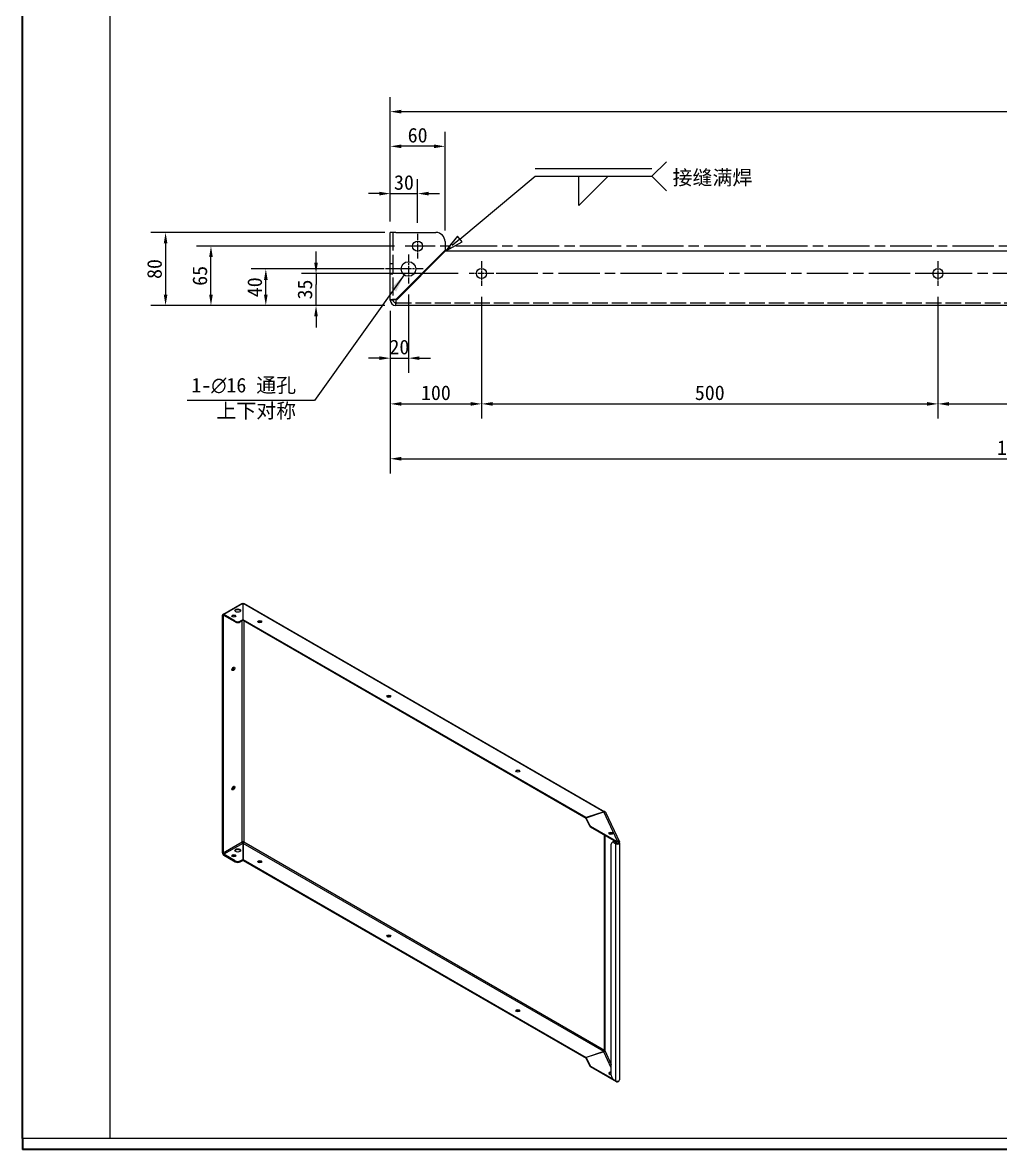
# Model space of a CAD drawing. Header units: millimetres. Extents: x 48 to 3316, y 44 to 2332.
# Drawn here: x 48 to 1119, y 44 to 1279 of the extents above; entities that cross this region are included whole.
import ezdxf

# ---------------------------------------------------------------- set-up
doc = ezdxf.new("R2010")
doc.units = ezdxf.units.MM
doc.header["$LTSCALE"] = 8
doc.linetypes.add('CHAIN', pattern=[0.3543, 0.2362, -0.0295, 0.0591, -0.0295])
doc.linetypes.add('DASHED', pattern=[0.2067, 0.1654, -0.0413])
for name, color, linetype, lineweight, true_color in [('中心标记 (ISO)', 1, 'CHAIN', 18, 0xff0000), ('中心线 (ISO)', 1, 'CHAIN', 18, 0xff0000), ('尺寸 (ISO)', 7, 'Continuous', 18, 0x008000), ('符号 (ISO)', 7, 'Continuous', 18, 0x008000), ('隐藏 (ISO)', 5, 'DASHED', 18, 0x0000ff)]:
    doc.layers.add(name, color=color, linetype=linetype, lineweight=lineweight, true_color=true_color)
for name, color, linetype, lineweight in [('可见 (ISO)', 7, 'Continuous', 25), ('可见窄的 (ISO)', 7, 'Continuous', 18), ('图框 (ISO)', 7, 'Continuous', 35)]:
    doc.layers.add(name, color=color, linetype=linetype, lineweight=lineweight)
doc.styles.add('文本样式74', font='SimSun.ttf')
doc.styles.add('注释文本 (ISO)', font='simfang.ttf')
doc.dimstyles.new('默认 (GB)', dxfattribs={"dimscale": 8, "dimtxt": 2, "dimasz": 1.5, "dimexe": 2, "dimexo": 1.5, "dimgap": 0.5, "dimtad": 1, "dimtoh": 1, "dimdsep": 46, "dimtxsty": '注释文本 (ISO)', "dimcen": 0.09, "dimdle": 10, "dimclrd": 256, "dimclre": 256, "dimclrt": 256, "dimazin": 2, "dimtfac": 0.75, "dimtdec": 3, "dimtmove": 0, "dimatfit": 3, "dimfxl": 0, "dimtolj": 1, "dimlwd": -1, "dimlwe": -1, "dimarcsym": 0})
doc.dimstyles.new('默认 (GB)$7', dxfattribs={"dimscale": 8, "dimtxt": 2, "dimasz": 2.5, "dimexe": 2, "dimexo": 1.5, "dimgap": 0.5, "dimtad": 1, "dimtoh": 1, "dimdsep": 46, "dimtxsty": '注释文本 (ISO)', "dimcen": 0.09, "dimdle": 10, "dimclrd": 256, "dimclre": 256, "dimclrt": 256, "dimazin": 2, "dimtfac": 0.75, "dimtdec": 3, "dimtmove": 0, "dimatfit": 3, "dimfxl": 0, "dimtolj": 1, "dimlwd": -1, "dimlwe": -1, "dimarcsym": 0})

# ---------------------------------------------------------------- blocks, each defined once
blk = doc.blocks.new('图框 最新国标')
at = {"layer": '图框 (ISO)'}
for p, q in [((6, 7), (6, 291.5)), ((6, 7), (6, 5.5)), ((6, 7), (6, 5.5)), ((414.5, 5.5), (6, 5.5))]:
    blk.add_line(p, q, dxfattribs=at)
at = {"layer": '图框 (ISO)', "color": 7, "linetype": 'Continuous', "lineweight": 25}
for p, q in [((18, 7), (18, 290)), ((413, 7), (6, 7)), ((413, 7), (18, 7))]:
    blk.add_line(p, q, dxfattribs=at)
at = {"layer": '图框 (ISO)', "style": '文本样式74'}
blk.add_attdef('零件代号_001', (42.73, 287.25), '', height=2.5, rotation=180, dxfattribs=at)
blk = doc.blocks.new('*D5')
at = {"layer": 'Defpoints', "color": 0, "transparency": 16777216}
for p in [(456.8, 1048.7), (204.7, 968.7), (456.8, 968.7)]:
    blk.add_point(p, dxfattribs=at)
at = {"layer": '尺寸 (ISO)', "color": 116, "true_color": 0x00803f, "transparency": 16777216}
for p, q in [((444.8, 1048.7), (188.7, 1048.7)), ((204.7, 1036.7), (204.7, 980.7)), ((444.8, 968.7), (188.7, 968.7))]:
    blk.add_line(p, q, dxfattribs=at)
for points in [[(202.7, 1036.7), (206.7, 1036.7), (204.7, 1048.7)], [(202.7, 980.7), (206.7, 980.7), (204.7, 968.7)]]:
    blk.add_solid(points, dxfattribs=at)
at = {"layer": '尺寸 (ISO)', "transparency": 16777216, "insert": (192.6, 1008.7), "char_height": 16, "attachment_point": 5, "rotation": 90, "style": '注释文本 (ISO)'}
blk.add_mtext('\\A1;80', dxfattribs=at)
blk = doc.blocks.new('*D6')
at = {"layer": 'Defpoints', "color": 0, "transparency": 16777216}
for p in [(450.8, 1143.1), (450.8, 1048.7), (510.8, 1038.7)]:
    blk.add_point(p, dxfattribs=at)
at = {"layer": '尺寸 (ISO)', "color": 116, "true_color": 0x00803f, "transparency": 16777216}
for p, q in [((450.8, 1060.7), (450.8, 1159.1)), ((510.8, 1050.7), (510.8, 1159.1)), ((498.8, 1143.1), (462.8, 1143.1))]:
    blk.add_line(p, q, dxfattribs=at)
for points in [[(462.8, 1145.1), (462.8, 1141.1), (450.8, 1143.1)], [(498.8, 1145.1), (498.8, 1141.1), (510.8, 1143.1)]]:
    blk.add_solid(points, dxfattribs=at)
at = {"layer": '尺寸 (ISO)', "transparency": 16777216, "insert": (480.8, 1155.2), "char_height": 16, "attachment_point": 5, "style": '注释文本 (ISO)'}
blk.add_mtext('\\A1;60', dxfattribs=at)
blk = doc.blocks.new('*D7')
at = {"layer": 'Defpoints', "color": 0, "transparency": 16777216}
for p in [(369.5, 1003.7), (537.3, 1003.7), (456.8, 968.7)]:
    blk.add_point(p, dxfattribs=at)
at = {"layer": '尺寸 (ISO)', "color": 116, "true_color": 0x00803f, "transparency": 16777216}
for p, q in [((369.5, 1015.7), (369.5, 1027.7)), ((525.3, 1003.7), (353.5, 1003.7)), ((369.5, 1003.7), (369.5, 991.7)), ((369.5, 980.7), (369.5, 991.7)), ((369.5, 968.7), (369.5, 980.7)), ((444.8, 968.7), (353.5, 968.7)), ((369.5, 956.7), (369.5, 944.7))]:
    blk.add_line(p, q, dxfattribs=at)
for points in [[(367.5, 1015.7), (371.5, 1015.7), (369.5, 1003.7)], [(367.5, 956.7), (371.5, 956.7), (369.5, 968.7)]]:
    blk.add_solid(points, dxfattribs=at)
at = {"layer": '尺寸 (ISO)', "transparency": 16777216, "insert": (357.4, 986.2), "char_height": 16, "attachment_point": 5, "rotation": 90, "style": '注释文本 (ISO)'}
blk.add_mtext('\\A1;35', dxfattribs=at)
blk = doc.blocks.new('*D8')
at = {"layer": 'Defpoints', "color": 0, "transparency": 16777216}
for p in [(314.5, 1008.7), (454.8, 1008.7), (456.8, 968.7)]:
    blk.add_point(p, dxfattribs=at)
at = {"layer": '尺寸 (ISO)', "color": 116, "true_color": 0x00803f, "transparency": 16777216}
for p, q in [((442.8, 1008.7), (298.5, 1008.7)), ((314.5, 980.7), (314.5, 996.7)), ((444.8, 968.7), (298.5, 968.7))]:
    blk.add_line(p, q, dxfattribs=at)
for points in [[(312.5, 996.7), (316.5, 996.7), (314.5, 1008.7)], [(312.5, 980.7), (316.5, 980.7), (314.5, 968.7)]]:
    blk.add_solid(points, dxfattribs=at)
at = {"layer": '尺寸 (ISO)', "transparency": 16777216, "insert": (302.4, 988.7), "char_height": 16, "attachment_point": 5, "rotation": 90, "style": '注释文本 (ISO)'}
blk.add_mtext('\\A1;40', dxfattribs=at)
blk = doc.blocks.new('*D9')
at = {"layer": 'Defpoints', "color": 0, "transparency": 16777216}
for p in [(254.4, 1033.7), (467.3, 1033.7), (456.8, 968.7)]:
    blk.add_point(p, dxfattribs=at)
at = {"layer": '尺寸 (ISO)', "color": 116, "true_color": 0x00803f, "transparency": 16777216}
for p, q in [((455.3, 1033.7), (238.4, 1033.7)), ((254.4, 980.7), (254.4, 1021.7)), ((444.8, 968.7), (238.4, 968.7))]:
    blk.add_line(p, q, dxfattribs=at)
for points in [[(252.4, 1021.7), (256.4, 1021.7), (254.4, 1033.7)], [(252.4, 980.7), (256.4, 980.7), (254.4, 968.7)]]:
    blk.add_solid(points, dxfattribs=at)
at = {"layer": '尺寸 (ISO)', "transparency": 16777216, "insert": (242.3, 1001.2), "char_height": 16, "attachment_point": 5, "rotation": 90, "style": '注释文本 (ISO)'}
blk.add_mtext('\\A1;65', dxfattribs=at)
blk = doc.blocks.new('*D10')
at = {"layer": 'Defpoints', "color": 0, "transparency": 16777216}
for p in [(450.8, 974.7), (1856.2, 968.7), (1856.2, 800.8)]:
    blk.add_point(p, dxfattribs=at)
at = {"layer": '尺寸 (ISO)', "color": 116, "true_color": 0x00803f, "transparency": 16777216}
for p, q in [((450.8, 962.7), (450.8, 784.8)), ((1856.2, 956.7), (1856.2, 784.8)), ((462.8, 800.8), (1844.2, 800.8))]:
    blk.add_line(p, q, dxfattribs=at)
for points in [[(462.8, 802.8), (462.8, 798.8), (450.8, 800.8)], [(1844.2, 802.8), (1844.2, 798.8), (1856.2, 800.8)]]:
    blk.add_solid(points, dxfattribs=at)
at = {"layer": '尺寸 (ISO)', "transparency": 16777216, "insert": (1153.5, 812.9), "char_height": 16, "attachment_point": 5, "style": '注释文本 (ISO)'}
blk.add_mtext('\\A1;1405.46', dxfattribs=at)
blk = doc.blocks.new('*D11')
at = {"layer": 'Defpoints', "color": 0, "transparency": 16777216}
for p in [(480.8, 1091.3), (450.8, 1048.7), (480.8, 1047.2)]:
    blk.add_point(p, dxfattribs=at)
at = {"layer": '尺寸 (ISO)', "color": 116, "true_color": 0x00803f, "transparency": 16777216}
for p, q in [((450.8, 1060.7), (450.8, 1107.3)), ((480.8, 1059.2), (480.8, 1107.3)), ((438.8, 1091.3), (426.8, 1091.3)), ((450.8, 1091.3), (480.8, 1091.3)), ((492.8, 1091.3), (504.8, 1091.3))]:
    blk.add_line(p, q, dxfattribs=at)
for points in [[(438.8, 1093.3), (438.8, 1089.3), (450.8, 1091.3)], [(492.8, 1093.3), (492.8, 1089.3), (480.8, 1091.3)]]:
    blk.add_solid(points, dxfattribs=at)
at = {"layer": '尺寸 (ISO)', "transparency": 16777216, "insert": (465.8, 1103.4), "char_height": 16, "attachment_point": 5, "style": '注释文本 (ISO)'}
blk.add_mtext('\\A1;30', dxfattribs=at)
blk = doc.blocks.new('*D12')
at = {"layer": 'Defpoints', "color": 0, "transparency": 16777216}
for p in [(470.8, 992.7), (450.8, 974.7), (470.8, 911)]:
    blk.add_point(p, dxfattribs=at)
at = {"layer": '尺寸 (ISO)', "color": 116, "true_color": 0x00803f, "transparency": 16777216}
for p, q in [((470.8, 980.7), (470.8, 895)), ((450.8, 962.7), (450.8, 895)), ((438.8, 911), (426.8, 911)), ((450.8, 911), (470.8, 911)), ((482.8, 911), (494.8, 911))]:
    blk.add_line(p, q, dxfattribs=at)
for points in [[(438.8, 913), (438.8, 909), (450.8, 911)], [(482.8, 913), (482.8, 909), (470.8, 911)]]:
    blk.add_solid(points, dxfattribs=at)
at = {"layer": '尺寸 (ISO)', "transparency": 16777216, "insert": (460.8, 923.1), "char_height": 16, "attachment_point": 5, "style": '注释文本 (ISO)'}
blk.add_mtext('\\A1;20', dxfattribs=at)
blk = doc.blocks.new('*D13')
at = {"layer": 'Defpoints', "color": 0, "transparency": 16777216}
for p in [(550.8, 990.2), (450.8, 974.7), (550.8, 860.9)]:
    blk.add_point(p, dxfattribs=at)
at = {"layer": '尺寸 (ISO)', "color": 116, "true_color": 0x00803f, "transparency": 16777216}
for p, q in [((550.8, 978.2), (550.8, 844.9)), ((450.8, 962.7), (450.8, 844.9)), ((462.8, 860.9), (538.8, 860.9))]:
    blk.add_line(p, q, dxfattribs=at)
for points in [[(462.8, 862.9), (462.8, 858.9), (450.8, 860.9)], [(538.8, 862.9), (538.8, 858.9), (550.8, 860.9)]]:
    blk.add_solid(points, dxfattribs=at)
at = {"layer": '尺寸 (ISO)', "transparency": 16777216, "insert": (500.8, 873), "char_height": 16, "attachment_point": 5, "style": '注释文本 (ISO)'}
blk.add_mtext('\\A1;100', dxfattribs=at)
blk = doc.blocks.new('*D14')
at = {"layer": 'Defpoints', "color": 0, "transparency": 16777216}
for p in [(1940.8, 1181.1), (450.8, 1048.7), (1940.8, 1047.2)]:
    blk.add_point(p, dxfattribs=at)
at = {"layer": '尺寸 (ISO)', "color": 116, "true_color": 0x00803f, "transparency": 16777216}
for p, q in [((450.8, 1060.7), (450.8, 1197.1)), ((1940.8, 1059.2), (1940.8, 1197.1)), ((462.8, 1181.1), (1928.8, 1181.1))]:
    blk.add_line(p, q, dxfattribs=at)
for points in [[(462.8, 1183.1), (462.8, 1179.1), (450.8, 1181.1)], [(1928.8, 1183.1), (1928.8, 1179.1), (1940.8, 1181.1)]]:
    blk.add_solid(points, dxfattribs=at)
at = {"layer": '尺寸 (ISO)', "transparency": 16777216, "insert": (1195.8, 1193.2), "char_height": 16, "attachment_point": 5, "style": '注释文本 (ISO)'}
blk.add_mtext('\\A1;1490', dxfattribs=at)
blk = doc.blocks.new('焊接符号标识符2')
at = {"layer": '符号 (ISO)'}
for p, q in [((92.18, 138.78), (94.18, 140.78)), ((65.86, 130.19), (76.18, 138.78)), ((76.18, 138.78), (92.18, 138.78)), ((82.18, 138.78), (86.18, 138.78)), ((86.18, 138.78), (82.18, 134.78)), ((82.18, 134.78), (82.18, 138.78)), ((92.18, 138.78), (94.18, 136.78)), ((65.54, 130.57), (64.52, 129.31)), ((65.86, 130.19), (64.81, 129.31)), ((65.27, 129.31), (66.18, 129.8)), ((66.18, 129.8), (65.54, 130.57)), ((64.57, 129.11), (63.94, 128.59)), ((64.36, 129.11), (63.94, 128.59)), ((63.94, 128.59), (64.9, 129.11))]:
    blk.add_line(p, q, dxfattribs=at)
at = {"layer": '符号 (ISO)', "linetype": 'DASHED', "ltscale": 12.901145}
blk.add_line((76.18, 139.83), (92.18, 139.83), dxfattribs=at)
at = {"layer": '符号 (ISO)', "flags": 128}
blk.add_lwpolyline([(65.54, 130.57), (63.94, 128.59), (66.18, 129.8), (65.54, 130.57)], dxfattribs=at)
at = {"layer": '符号 (ISO)'}
blk.add_solid([(65.54, 130.57), (63.94, 128.59), (66.18, 129.8), (65.54, 130.57)], dxfattribs=at)
at = {"layer": '符号 (ISO)', "insert": (95.01, 137.38), "char_height": 2, "attachment_point": 7, "style": '注释文本 (ISO)'}
blk.add_mtext('接缝满焊', dxfattribs=at)
blk = doc.blocks.new('*D26')
at = {"layer": 'Defpoints', "color": 0, "transparency": 16777216}
for p in [(550.8, 990.2), (1050.8, 990.2), (1050.8, 860.9)]:
    blk.add_point(p, dxfattribs=at)
at = {"layer": '尺寸 (ISO)', "color": 116, "true_color": 0x00803f, "transparency": 16777216}
for p, q in [((550.8, 978.2), (550.8, 844.9)), ((1050.8, 978.2), (1050.8, 844.9)), ((562.8, 860.9), (1038.8, 860.9))]:
    blk.add_line(p, q, dxfattribs=at)
for points in [[(562.8, 862.9), (562.8, 858.9), (550.8, 860.9)], [(1038.8, 862.9), (1038.8, 858.9), (1050.8, 860.9)]]:
    blk.add_solid(points, dxfattribs=at)
at = {"layer": '尺寸 (ISO)', "transparency": 16777216, "insert": (800.8, 873), "char_height": 16, "attachment_point": 5, "style": '注释文本 (ISO)'}
blk.add_mtext('\\A1;500', dxfattribs=at)
blk = doc.blocks.new('*D27')
at = {"layer": 'Defpoints', "color": 0, "transparency": 16777216}
for p in [(1050.8, 990.2), (1550.8, 990.2), (1550.8, 860.9)]:
    blk.add_point(p, dxfattribs=at)
at = {"layer": '尺寸 (ISO)', "color": 116, "true_color": 0x00803f, "transparency": 16777216}
for p, q in [((1050.8, 978.2), (1050.8, 844.9)), ((1550.8, 978.2), (1550.8, 844.9)), ((1062.8, 860.9), (1538.8, 860.9))]:
    blk.add_line(p, q, dxfattribs=at)
for points in [[(1062.8, 862.9), (1062.8, 858.9), (1050.8, 860.9)], [(1538.8, 862.9), (1538.8, 858.9), (1550.8, 860.9)]]:
    blk.add_solid(points, dxfattribs=at)
at = {"layer": '尺寸 (ISO)', "transparency": 16777216, "insert": (1300.8, 873), "char_height": 16, "attachment_point": 5, "style": '注释文本 (ISO)'}
blk.add_mtext('\\A1;500', dxfattribs=at)

msp = doc.modelspace()

# ---------------------------------------------------------------- linework, layer by layer
at = {"layer": '中心标记 (ISO)', "ltscale": 3.750225}
for p, q in [((480.7775, 1047.2166), (480.7775, 1020.2166)), ((550.7775, 1017.2166), (550.7775, 990.2166)), ((1050.7775, 1017.2166), (1050.7775, 990.2166)), ((564.2775, 1003.7166), (537.2775, 1003.7166)), ((1064.2775, 1003.7166), (1037.2775, 1003.7166))]:
    msp.add_line(p, q, dxfattribs=at)
at = {"layer": '中心标记 (ISO)', "ltscale": 23.990969}
for p, q in [((1927.8782, 1033.7166), (467.2775, 1033.7166)), ((1564.2775, 1003.7166), (566.7743, 1003.7166))]:
    msp.add_line(p, q, dxfattribs=at)
at = {"layer": '中心标记 (ISO)', "ltscale": 4.44473}
for p, q in [((470.7775, 1024.7166), (470.7775, 992.7166)), ((486.7775, 1008.7166), (454.7775, 1008.7166))]:
    msp.add_line(p, q, dxfattribs=at)
at = {"layer": '中心线 (ISO)', "ltscale": 5.97264}
msp.add_line((473.7775, 1008.7166), (430.7775, 1008.7166), dxfattribs=at)
at = {"layer": '可见 (ISO)'}
for p, q in [((456.7775, 1048.7166), (450.7775, 1048.7166)), ((450.7775, 974.7166), (450.7775, 1048.7166)), ((456.7775, 1048.7166), (500.7775, 1048.7166)), ((510.7775, 1038.7166), (510.7775, 1029.4237)), ((510.7775, 1029.4237), (456.7775, 975.4237)), ((457.4846, 974.7166), (511.4846, 1028.7166)), ((511.4846, 1028.7166), (1839.6379, 1028.7166)), ((453.7775, 974.7166), (450.7775, 974.7166)), ((456.7775, 968.7166), (456.7775, 971.7166)), ((1854.6248, 968.7166), (456.7775, 968.7166)), ((267.2472, 630.2487), (288.0775, 642.2751)), ((289.1775, 642.0985), (289.1775, 624.4621)), ((289.5775, 624.4621), (289.5775, 642.0985)), ((290.6775, 642.2751), (685.8753, 414.1076)), ((280.8923, 622.9446), (268.4472, 630.1298)), ((266.7501, 629.15), (266.7501, 369.3408)), ((267.5987, 628.6601), (267.5987, 368.8509)), ((280.8923, 621.9648), (268.4472, 629.15)), ((289.1775, 624.4621), (286.5491, 622.9446)), ((289.1775, 623.4823), (286.5491, 621.9648)), ((289.1775, 623.4823), (289.1775, 624.4621)), ((665.236, 407.5756), (289.5775, 624.4621)), ((289.5775, 623.4823), (289.5775, 624.4621)), ((665.236, 406.5958), (289.5775, 623.4823)), ((684.6021, 414.031), (665.236, 407.5756)), ((665.236, 406.5958), (665.236, 407.5756)), ((665.436, 407.3756), (684.8021, 413.831)), ((684.6021, 413.7643), (684.6021, 414.031)), ((686.9374, 412.9714), (701.7705, 381.0105)), ((665.436, 406.6625), (665.236, 406.5958)), ((669.2461, 399.166), (665.436, 407.3756)), ((665.436, 406.3958), (665.436, 407.3756)), ((669.2461, 398.1862), (665.436, 406.3958)), ((670.2814, 398.1307), (698.5657, 381.8008)), ((698.5657, 380.821), (670.2814, 397.1509)), ((289.1775, 379.3499), (289.1775, 361.7135)), ((289.5775, 379.3499), (289.5775, 361.7135)), ((692.9163, 125.3525), (692.9163, 378.6297)), ((694.5932, 380.9507), (693.7447, 380.4608)), ((695.7447, 380.2627), (697.8965, 379.0204)), ((696.5932, 380.7526), (698.745, 379.5103)), ((699.5935, 381.9598), (698.5657, 381.8008)), ((698.5657, 381.8008), (698.5657, 380.821)), ((698.5657, 380.821), (699.5935, 380.98)), ((701.9118, 380.3588), (700.7526, 380.1795)), ((701.9935, 380.0002), (701.9935, 120.191)), ((280.8923, 360.196), (268.4472, 367.3812)), ((268.4472, 366.4014), (280.8923, 359.2162)), ((286.5491, 360.196), (289.1775, 361.7135)), ((286.5491, 359.2162), (289.1775, 360.7337)), ((289.1775, 361.7135), (289.1775, 360.7337)), ((289.5775, 361.7135), (665.236, 144.827)), ((289.5775, 361.7135), (289.5775, 360.7337)), ((289.5775, 360.7337), (665.236, 143.8472)), ((684.6021, 151.2824), (665.236, 144.827)), ((684.8021, 151.0824), (665.436, 144.627)), ((684.6021, 151.2824), (684.6021, 151.0157)), ((665.236, 144.827), (665.236, 143.8472)), ((665.236, 143.8472), (665.436, 143.9139)), ((665.436, 144.627), (669.2461, 136.4174)), ((665.436, 144.627), (665.436, 143.6472)), ((665.436, 143.6472), (669.2461, 135.4376)), ((670.2814, 135.3821), (694.7078, 121.2795)), ((698.5657, 118.0724), (670.2814, 134.4023)), ((697.8965, 119.2112), (695.7447, 120.4535)), ((698.5657, 118.9388), (698.5657, 118.0724)), ((698.5657, 118.0724), (699.5935, 118.2314))]:
    msp.add_line(p, q, dxfattribs=at)
for centre, radius in [((480.7775, 1033.7166), 5.5), ((470.7775, 1008.7166), 8), ((550.7775, 1003.7166), 5.5), ((1050.7775, 1003.7166), 5.5)]:
    msp.add_circle(centre, radius, dxfattribs=at)
for centre, radius, start, end in [((500.7775, 1038.7166), 10, 0, 90), ((456.7775, 974.7166), 6, 180, 270), ((456.7775, 974.7166), 3, 180, 270)]:
    msp.add_arc(centre, radius, start, end, dxfattribs=at)
for centre, major_axis, ratio, start_param, end_param in [((268.4472, 628.1702), (-1.2, 2.0785), 0.577350269, 5.497787144, 7.068583471), ((283.7207, 633.3958), (3.2, 0), 0.577350269, 0.268375089, 2.873217565), ((289.3775, 640.2543), (2.4, 0), 0.577350269, 1.48736624, 1.654226413), ((289.3775, 640.2543), (-1.2, 0), 0.577350269, 4.544940901, 4.87983706), ((268.4472, 628.1702), (-0.6, 1.0392), 0.577350269, 5.497787144, 7.068583471), ((279.478, 627.6803), (-2.2, 0), 0.577350269, 3.537553217, 5.887224744), ((283.7207, 624.5776), (-4, 0), 0.577350269, 0.785398163, 2.35619449), ((283.7207, 623.5978), (4, 0), 0.577350269, 3.926990817, 5.497787144), ((307.7623, 621.1483), (-2.2, 0), 0.577350269, 3.537553217, 5.887224744), ((278.0638, 571.0971), (1.1, 1.9053), 0.577350269, 3.537553217, 5.887224744), ((449.1837, 539.4987), (-2.2, 0), 0.577350269, 3.537553217, 5.887224744), ((590.605, 457.849), (-2.2, 0), 0.577350269, 3.537553217, 5.887224744), ((278.0638, 440.4576), (1.1, 1.9053), 0.577350269, 3.537553217, 5.887224744), ((673.1098, 399.7637), (-4, 0), 0.577350269, 0.261799388, 0.785398163), ((673.1098, 398.7839), (-4, 0), 0.577350269, 0.261799388, 0.785398163), ((692.4284, 389.2633), (-2.2, 0), 0.577350269, 3.537553217, 5.887224744), ((283.7207, 370.6472), (3.2, 0), 0.577350269, 0.268375089, 2.873217565), ((289.3775, 380.4451), (1.2, 0), 0.577350269, 0.785398163, 2.35619449), ((695.7447, 376.9967), (-2, 3.4641), 0.577350269, 5.497787144, 7.068583471), ((696.5932, 377.4866), (-2, 3.4641), 0.577350269, 5.497787144, 6.283185307), ((699.5935, 380.0002), (2.4, 0), 0.577350269, 3.926990817, 6.544984695), ((699.5935, 380.0002), (1.2, 0), 0.577350269, 3.926990817, 6.544984695), ((699.5935, 380.0002), (2.177, 1.0103), 0.788675135, 5.932305896, 7.503102223), ((699.5935, 380.0002), (1.0885, 0.5052), 0.788675135, 5.932305896, 7.503102223), ((268.4472, 368.361), (1.2, -2.0785), 0.577350269, 3.926990817, 5.497787144), ((268.4472, 368.361), (-0.6, 1.0392), 0.577350269, 0.785398163, 2.35619449), ((279.478, 364.9317), (-2.2, 0), 0.577350269, 3.537553217, 5.887224744), ((283.7207, 361.829), (-4, 0), 0.577350269, 0.785398163, 2.35619449), ((283.7207, 360.8492), (4, 0), 0.577350269, 3.926990817, 5.497787144), ((307.7623, 358.3997), (-2.2, 0), 0.577350269, 3.537553217, 5.887224744), ((449.1837, 276.7501), (-2.2, 0), 0.577350269, 3.537553217, 5.887224744), ((590.605, 195.1004), (-2.2, 0), 0.577350269, 3.537553217, 5.887224744), ((684.7485, 152.1776), (1.2, 0), 0.577350269, 0.261799388, 0.785398163), ((673.1098, 137.0151), (-4, 0), 0.577350269, 0.261799388, 0.785398163), ((673.1098, 136.0353), (-4, 0), 0.577350269, 0.261799388, 0.785398163), ((692.4284, 127.4945), (-2.2, 0), 0.577350269, 4.488776798, 8.077593816), ((692.4284, 126.5147), (-2.2, 0), 0.577350269, 4.488776798, 5.887224744), ((695.7447, 123.7195), (-2, 3.4641), 0.577350269, 0.785398163, 2.35619449), ((699.5935, 120.191), (2.4, 0), 0.577350269, 3.926990817, 6.283185307), ((699.5935, 120.191), (2.177, 1.0103), 0.788675135, 4.36150957, 5.300391584)]:
    msp.add_ellipse(centre, major_axis=major_axis, ratio=ratio, start_param=start_param, end_param=end_param, dxfattribs=at)
for centre, major_axis in [((279.478, 628.6601), (-2.2, 0)), ((283.7207, 634.3756), (-3.2, 0)), ((307.7623, 622.1281), (-2.2, 0)), ((278.9124, 570.6072), (1.1, 1.9053)), ((449.1837, 540.4785), (-2.2, 0)), ((590.605, 458.8288), (-2.2, 0)), ((278.9124, 439.9677), (1.1, 1.9053)), ((692.4284, 390.2431), (-2.2, 0)), ((283.7207, 371.627), (-3.2, 0)), ((279.478, 365.9115), (-2.2, 0)), ((307.7623, 359.3795), (-2.2, 0)), ((449.1837, 277.7299), (-2.2, 0)), ((590.605, 196.0802), (-2.2, 0))]:
    msp.add_ellipse(centre, major_axis=major_axis, ratio=0.577350269, dxfattribs=at)
for points, knots in [([(456.7775, 975.4237), (455.0515, 975.2942), (453.3408, 975.1647), (452.2186, 975.0352), (451.2983, 974.929), (450.7775, 974.8228), (450.7775, 974.7166)], [0, 0, 0, 0, 0.863030386, 0.863030386, 0.863030386, 1.570796327, 1.570796327, 1.570796327, 1.570796327]), ([(453.7775, 974.7166), (453.7775, 974.8706), (454.3457, 975.0246), (455.2236, 975.1786), (455.6894, 975.2603), (456.233, 975.342), (456.7775, 975.4237)], [0, 0, 0, 0, 1.026321876, 1.026321876, 1.026321876, 1.570796327, 1.570796327, 1.570796327, 1.570796327]), ([(456.7775, 968.7166), (456.907, 968.7166), (457.0365, 969.5042), (457.166, 970.8157), (457.2722, 971.8913), (457.3784, 973.301), (457.4846, 974.7166)], [0, 0, 0, 0, 0.863030386, 0.863030386, 0.863030386, 1.570796327, 1.570796327, 1.570796327, 1.570796327]), ([(456.7775, 971.7166), (456.9315, 971.7166), (457.0855, 972.2847), (457.2395, 973.1627), (457.3212, 973.6284), (457.4029, 974.1721), (457.4846, 974.7166)], [0, 0, 0, 0, 1.026321876, 1.026321876, 1.026321876, 1.570796327, 1.570796327, 1.570796327, 1.570796327]), ([(288.0778, 642.2748), (288.1054, 642.291), (288.1343, 642.305), (288.1643, 642.3168), (288.4385, 642.4244), (288.8072, 642.347), (289.1775, 642.0985)], [0.7853981634, 0.7853981634, 0.7853981634, 0.7853981634, 0.8630303863, 0.8630303863, 0.8630303863, 1.5707963268, 1.5707963268, 1.5707963268, 1.5707963268]), ([(686.2873, 413.6408), (686.1706, 413.8839), (685.9943, 414.0652), (685.7713, 414.1592), (685.4451, 414.2968), (685.0244, 414.2494), (684.6021, 414.031)], [0.379378461, 0.379378461, 0.379378461, 0.379378461, 0.863030386, 0.863030386, 0.863030386, 1.570796327, 1.570796327, 1.570796327, 1.570796327]), ([(684.8021, 413.831), (685.4591, 413.9553), (686.1103, 413.8214), (686.534, 413.4813), (686.7093, 413.3407), (686.8453, 413.1662), (686.936, 412.9707)], [0, 0, 0, 0, 0.863030386, 0.863030386, 0.863030386, 1.219916916, 1.219916916, 1.219916916, 1.219916916]), ([(288.529, 380.935), (288.4855, 380.5747), (288.6026, 380.1275), (288.8074, 379.7853), (288.916, 379.6038), (289.0467, 379.4521), (289.1775, 379.3499)], [0, 0, 0, 0, 1.026321876, 1.026321876, 1.026321876, 1.570796327, 1.570796327, 1.570796327, 1.570796327]), ([(290.2261, 380.935), (290.2696, 380.5747), (290.1525, 380.1275), (289.9477, 379.7853), (289.8391, 379.6038), (289.7084, 379.4521), (289.5775, 379.3499)], [0, 0, 0, 0, 1.026321876, 1.026321876, 1.026321876, 1.570796327, 1.570796327, 1.570796327, 1.570796327]), ([(685.597, 152.6675), (685.5651, 152.3507), (685.3725, 151.9471), (685.0923, 151.6485), (684.9437, 151.4901), (684.773, 151.3615), (684.6021, 151.2824)], [0, 0, 0, 0, 1.026321876, 1.026321876, 1.026321876, 1.570796327, 1.570796327, 1.570796327, 1.570796327]), ([(685.9076, 152.3569), (685.9192, 151.9966), (685.7114, 151.6082), (685.3839, 151.3569), (685.2101, 151.2237), (685.0062, 151.1282), (684.8021, 151.0824)], [0, 0, 0, 0, 1.026321876, 1.026321876, 1.026321876, 1.570796327, 1.570796327, 1.570796327, 1.570796327])]:
    msp.add_open_spline(points, degree=3, knots=knots, dxfattribs=at)
msp.add_open_spline([(289.5775, 642.0985), (289.9885, 642.3742), (290.3958, 642.4348), (290.6774, 642.2747)], degree=3, dxfattribs=at)
at = {"layer": '可见窄的 (ISO)'}
for p, q in [((289.1775, 642.0985), (268.4472, 630.1298)), ((684.6021, 414.031), (289.5775, 642.0985)), ((268.4472, 630.1298), (268.4472, 629.15)), ((267.5987, 628.6601), (266.7501, 629.15)), ((268.4472, 629.15), (267.5987, 628.6601)), ((280.8923, 622.9446), (280.8923, 621.9648)), ((286.5491, 621.9648), (286.5491, 622.9446)), ((288.529, 380.935), (288.529, 623.1079)), ((290.2261, 623.1079), (290.2261, 380.935)), ((699.5935, 381.9598), (684.8021, 413.831)), ((669.2461, 399.166), (669.2461, 398.1862)), ((670.2814, 397.1509), (670.2814, 398.1307)), ((685.597, 152.6675), (685.597, 388.3084)), ((685.9076, 388.1291), (685.9076, 152.3569)), ((267.5987, 368.8509), (288.529, 380.935)), ((289.1775, 379.3499), (268.4472, 367.3812)), ((684.6021, 151.2824), (289.5775, 379.3499)), ((290.2261, 380.935), (685.597, 152.6675)), ((695.7447, 380.2627), (696.5932, 380.7526)), ((697.8965, 379.0204), (698.745, 379.5103)), ((697.8965, 119.2112), (697.8965, 379.0204)), ((699.5935, 380.98), (699.5935, 381.9598)), ((700.7526, 380.1795), (700.4788, 380.7696)), ((700.7526, 380.1795), (700.7526, 379.8209)), ((266.7501, 369.3408), (267.5987, 368.8509)), ((268.4472, 367.3812), (268.4472, 366.4014)), ((280.8923, 360.196), (280.8923, 359.2162)), ((286.5491, 359.2162), (286.5491, 360.196)), ((692.9163, 133.5987), (684.8021, 151.0824)), ((685.9076, 152.3569), (692.9163, 137.2553)), ((669.2461, 136.4174), (669.2461, 135.4376)), ((670.2814, 134.4023), (670.2814, 135.3821)), ((699.5935, 118.2314), (699.5935, 118.8053))]:
    msp.add_line(p, q, dxfattribs=at)
at = {"layer": '隐藏 (ISO)', "ltscale": 14.916949}
msp.add_line((453.7775, 1048.7166), (453.7775, 974.7166), dxfattribs=at)
at = {"layer": '隐藏 (ISO)', "ltscale": 0.714161}
for p, q in [((453.7775, 1014.2166), (450.7775, 1014.2166)), ((453.7775, 1003.2166), (450.7775, 1003.2166))]:
    msp.add_line(p, q, dxfattribs=at)
at = {"layer": '隐藏 (ISO)', "ltscale": 13.005166}
msp.add_line((456.7775, 971.7166), (1854.6248, 971.7166), dxfattribs=at)

# ---------------------------------------------------------------- block references
at = {"xscale": 8, "yscale": 8, "zscale": 8}
msp.add_blockref('图框 最新国标', (0, 0), dxfattribs=at)
at = {"layer": '符号 (ISO)', "xscale": 8, "yscale": 8, "zscale": 8}
msp.add_blockref('焊接符号标识符2', (0, 0), dxfattribs=at)

# ---------------------------------------------------------------- texts
at = {"layer": '符号 (ISO)', "insert": (347.6546, 889.4439), "char_height": 16, "width": 126.977177, "attachment_point": 3, "line_spacing_factor": 1.05, "style": '注释文本 (ISO)'}
msp.add_mtext('1-\\fAIGDT|b0|i0;{\\H16.0000;n}\\fFangSong|b0|i0;{\\H16.0000;16 通孔\\P上下对称}', dxfattribs=at)

# ---------------------------------------------------------------- dimensions: what is measured, and where the dimension line sits
at = {"layer": '尺寸 (ISO)', "color": 116, "true_color": 0x00803f}
for base, p1, p2, override, picture, middle in [((1940.7775, 1181.1064), (450.7775, 1048.7166), (1940.7775, 1047.2166), {"dimgap": 0.5, "dimtoh": 0, "dimdec": 2, "dimtol": 0, "dimlim": 0, "dimtp": 0, "dimtm": 0, "dimtdec": 3, "dimtofl": 0, "dimatfit": 1}, '*D14', (1195.7775, 1181.1064)), ((450.7775, 1143.0769), (510.7775, 1038.7166), (450.7775, 1048.7166), {"dimgap": 0.5, "dimtoh": 0, "dimdec": 2, "dimtol": 0, "dimlim": 0, "dimtp": 0, "dimtm": 0, "dimtdec": 3, "dimtofl": 0, "dimatfit": 1}, '*D6', (480.7775, 1143.0769)), ((480.7775, 1091.3351), (450.7775, 1048.7166), (480.7775, 1047.2166), {"dimgap": 0.5, "dimtoh": 0, "dimdec": 2, "dimtol": 0, "dimlim": 0, "dimtp": 0, "dimtm": 0, "dimtdec": 3, "dimtofl": 1, "dimatfit": 1}, '*D11', (465.7775, 1091.3351)), ((470.7775, 911.034), (450.7775, 974.7166), (470.7775, 992.7166), {"dimgap": 0.5, "dimtoh": 0, "dimdec": 2, "dimtol": 0, "dimlim": 0, "dimtp": 0, "dimtm": 0, "dimtdec": 3, "dimtofl": 1, "dimatfit": 1}, '*D12', (460.7775, 911.034)), ((550.7775, 860.8695), (450.7775, 974.7166), (550.7775, 990.2166), {"dimgap": 0.5, "dimtoh": 0, "dimdec": 2, "dimtol": 0, "dimlim": 0, "dimtp": 0, "dimtm": 0, "dimtdec": 3, "dimtofl": 0, "dimatfit": 1}, '*D13', (500.7775, 860.8695)), ((1856.2325236965, 800.8017810179), (450.7775236965, 974.716562119), (1856.2325236965, 968.716562119), {"dimgap": 0.5, "dimtoh": 0, "dimdec": 2, "dimtol": 0, "dimlim": 0, "dimtp": 0, "dimtm": 0, "dimtdec": 3, "dimtofl": 0, "dimatfit": 1}, '*D10', (1153.5050236965, 800.8017810179))]:
    dim = msp.add_linear_dim(base=base, p1=p1, p2=p2, dimstyle='默认 (GB)', override=override, dxfattribs=at)
    dim.commit()
    dim.dimension.update_dxf_attribs({"geometry": picture, "text_midpoint": middle, "dimtype": 160})
for base, p1, p2, angle, override, picture, middle in [((204.7185, 968.7166), (456.7775, 1048.7166), (456.7775, 968.7166), 270, {"dimgap": 0.5, "dimtoh": 0, "dimdec": 2, "dimtol": 0, "dimlim": 0, "dimtp": 0, "dimtm": 0, "dimtdec": 3, "dimtofl": 0, "dimatfit": 1}, '*D5', (204.7185, 1008.7166)), ((254.3581, 1033.7166), (456.7775, 968.7166), (467.2775, 1033.7166), 90, {"dimgap": 0.5, "dimtoh": 0, "dimdec": 2, "dimtol": 0, "dimlim": 0, "dimtp": 0, "dimtm": 0, "dimtdec": 3, "dimtofl": 0, "dimatfit": 1}, '*D9', (254.3581, 1001.2166)), ((369.5375, 1003.7166), (456.7775, 968.7166), (537.2775, 1003.7166), 90, {"dimgap": 0.5, "dimtoh": 0, "dimdec": 2, "dimtol": 0, "dimlim": 0, "dimtp": 0, "dimtm": 0, "dimtdec": 3, "dimtofl": 0}, '*D7', (369.5375, 986.2166)), ((314.4686, 1008.7166), (456.7775, 968.7166), (454.7775, 1008.7166), 90, {"dimgap": 0.5, "dimtoh": 0, "dimdec": 2, "dimtol": 0, "dimlim": 0, "dimtp": 0, "dimtm": 0, "dimtdec": 3, "dimtofl": 0, "dimatfit": 1}, '*D8', (314.4686, 988.7166)), ((1050.7775, 860.8695), (550.7775, 990.2166), (1050.7775, 990.2166), 180, {"dimgap": 0.5, "dimtoh": 0, "dimdec": 2, "dimtol": 0, "dimlim": 0, "dimtp": 0, "dimtm": 0, "dimtdec": 3, "dimtofl": 0, "dimatfit": 1}, '*D26', (800.7775, 860.8695)), ((1550.7775, 860.8695), (1050.7775, 990.2166), (1550.7775, 990.2166), 180, {"dimgap": 0.5, "dimtoh": 0, "dimdec": 2, "dimtol": 0, "dimlim": 0, "dimtp": 0, "dimtm": 0, "dimtdec": 3, "dimtofl": 0, "dimatfit": 1}, '*D27', (1300.7775, 860.8695))]:
    dim = msp.add_linear_dim(base=base, p1=p1, p2=p2, angle=angle, dimstyle='默认 (GB)', override=override, dxfattribs=at)
    dim.commit()
    dim.dimension.update_dxf_attribs({"geometry": picture, "text_midpoint": middle, "dimtype": 160})

# ---------------------------------------------------------------- leaders
at = {"layer": '符号 (ISO)', "annotation_type": 0, "has_hookline": 1, "hookline_direction": 1, "text_width": 119.457}
msp.add_leader([(466.216, 1002.1445), (367.6546, 864.5755), (347.6546, 864.5755)], dimstyle='默认 (GB)$7', override={"dimgap": 0, "dimtad": 1}, dxfattribs=at)

doc.saveas('drawing.dxf')
